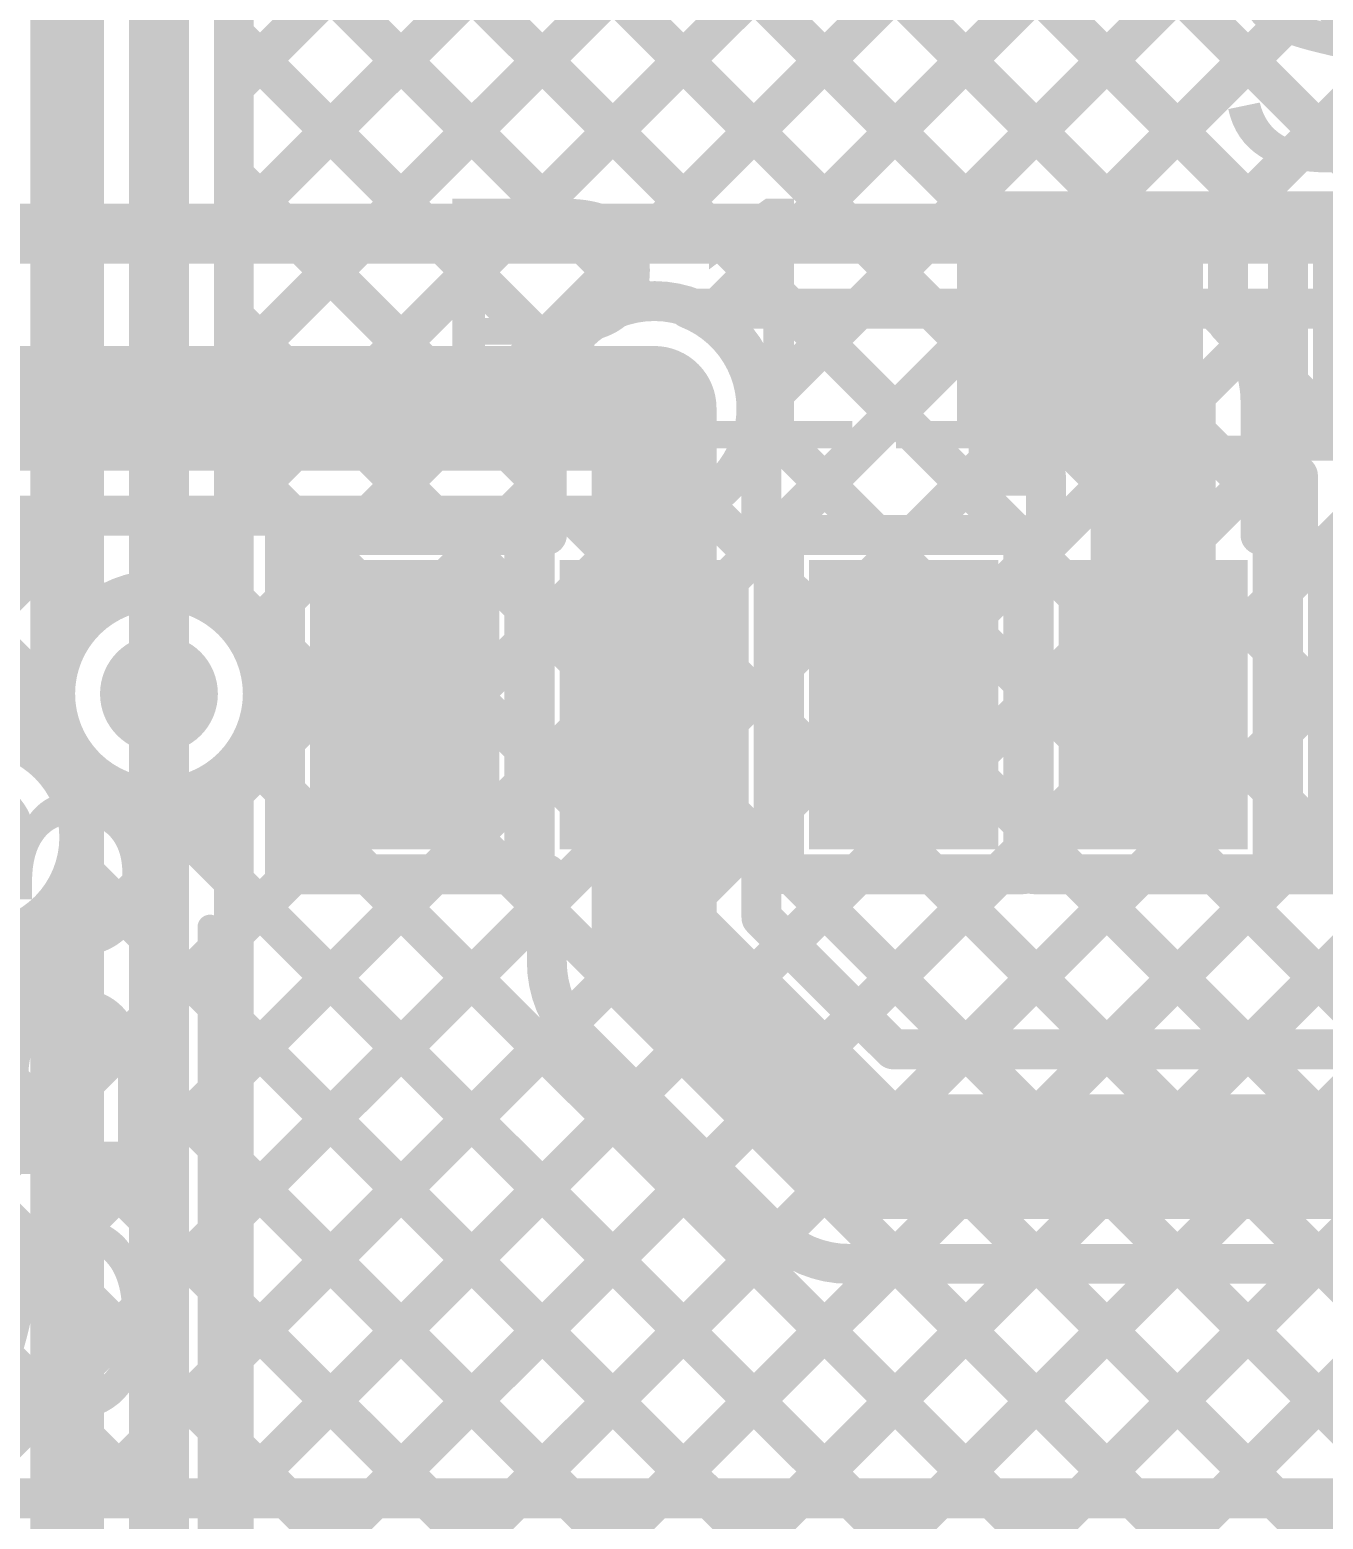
# Model space of a CAD drawing. Header units: millimetres. Extents: x -0.01 to 3.73, y -0.01 to 3.05.
# Drawn here: x 1.7109 to 1.9701, y 1.9583 to 2.2569 of the extents above; entities that cross this region are included whole.
import ezdxf

# ---------------------------------------------------------------- set-up
doc = ezdxf.new("R2010")
doc.units = ezdxf.units.MM
doc.header["$MEASUREMENT"] = 0
for name, color, linetype in [('BottomLayer', 5, 'Continuous'), ('TopLayer', 1, 'Continuous'), ('TopOverlay', 2, 'Continuous'), ('TopPaste', 8, 'Continuous'), ('TopSolder', 216, 'Continuous'), ('ViaHoleLayer', 16, 'Continuous')]:
    doc.layers.add(name, color=color, linetype=linetype)
doc.styles.add('Arial', font='', dxfattribs={"height": 0.2})
doc.styles.get('Arial').set_extended_font_data('Arial')

# ---------------------------------------------------------------- blocks, each defined once
blk = doc.blocks.new('SOP_20__300_M____6')
at = {"layer": 'TopLayer'}
for points in [[(0.12461, 0.23996), (0.17461, 0.23996), (0.17461, 0.21004), (0.12461, 0.21004)], [(0.12461, 0.18996), (0.17461, 0.18996), (0.17461, 0.16004), (0.12461, 0.16004)], [(0.12461, 0.13996), (0.17461, 0.13996), (0.17461, 0.11004), (0.12461, 0.11004)], [(0.12461, 0.08996), (0.17461, 0.08996), (0.17461, 0.06004), (0.12461, 0.06004)]]:
    blk.add_hatch(color=1, dxfattribs=at).paths.add_polyline_path(points)
at = {"layer": 'TopPaste'}
for points in [[(0.12461, 0.23996), (0.17461, 0.23996), (0.17461, 0.21004), (0.12461, 0.21004)], [(0.12461, 0.18996), (0.17461, 0.18996), (0.17461, 0.16004), (0.12461, 0.16004)], [(0.12461, 0.13996), (0.17461, 0.13996), (0.17461, 0.11004), (0.12461, 0.11004)], [(0.12461, 0.08996), (0.17461, 0.08996), (0.17461, 0.06004), (0.12461, 0.06004)]]:
    blk.add_hatch(color=8, dxfattribs=at).paths.add_polyline_path(points)
at = {"layer": 'TopSolder'}
for points in [[(0.12061, 0.24396), (0.17861, 0.24396), (0.17861, 0.20604), (0.12061, 0.20604)], [(0.12061, 0.19396), (0.17861, 0.19396), (0.17861, 0.15604), (0.12061, 0.15604)], [(0.12061, 0.14396), (0.17861, 0.14396), (0.17861, 0.10604), (0.12061, 0.10604)], [(0.12061, 0.09396), (0.17861, 0.09396), (0.17861, 0.05604), (0.12061, 0.05604)], [(0.12061, 0.04396), (0.17861, 0.04396), (0.17861, 0.00604), (0.12061, 0.00604)]]:
    blk.add_hatch(color=216, dxfattribs=at).paths.add_polyline_path(points)
at = {"layer": 'TopOverlay', "const_width": 0.005}
blk.add_lwpolyline([(-0.105, 0.264), (0.105, 0.264)], dxfattribs=at)
at = {"layer": 'TopOverlay', "const_width": 0.0025}
blk.add_lwpolyline([(0.10375, 0.264, 1), (0.10625, 0.264, 1)], format="xyb", close=True, dxfattribs=at)
blk = doc.blocks.new('R___0603_98')
at = {"layer": 'TopLayer'}
for points in [[(-0.015, 0.0175), (-0.015, -0.0175), (-0.045, -0.0175), (-0.045, 0.0175)], [(0.045, 0.0175), (0.045, -0.0175), (0.015, -0.0175), (0.015, 0.0175)]]:
    blk.add_hatch(color=1, dxfattribs=at).paths.add_polyline_path(points)
at = {"layer": 'TopPaste'}
for points in [[(-0.015, 0.0175), (-0.015, -0.0175), (-0.045, -0.0175), (-0.045, 0.0175)], [(0.045, 0.0175), (0.045, -0.0175), (0.015, -0.0175), (0.015, 0.0175)]]:
    blk.add_hatch(color=8, dxfattribs=at).paths.add_polyline_path(points)
at = {"layer": 'TopSolder'}
for points in [[(-0.011, 0.0215), (-0.011, -0.0215), (-0.049, -0.0215), (-0.049, 0.0215)], [(0.049, 0.0215), (0.049, -0.0215), (0.011, -0.0215), (0.011, 0.0215)]]:
    blk.add_hatch(color=216, dxfattribs=at).paths.add_polyline_path(points)
at = {"layer": 'TopOverlay', "const_width": 0.005}
for points in [[(-0.048, 0.021), (-0.048, -0.021)], [(0.048, 0.021), (-0.048, 0.021)], [(0.048, 0.021), (0.048, -0.021)], [(0.048, -0.021), (-0.048, -0.021)]]:
    blk.add_lwpolyline(points, dxfattribs=at)
at = {"layer": 'TopOverlay', "const_width": 0.0025}
for points in [[(-0.04925, 0.021, 1), (-0.04675, 0.021, 1)], [(-0.04925, 0.021, 1), (-0.04675, 0.021, 1)], [(0.04675, 0.021, 1), (0.04925, 0.021, 1)], [(0.04675, 0.021, 1), (0.04925, 0.021, 1)], [(-0.04925, -0.021, 1), (-0.04675, -0.021, 1)], [(-0.04925, -0.021, 1), (-0.04675, -0.021, 1)], [(0.04675, -0.021, 1), (0.04925, -0.021, 1)], [(0.04675, -0.021, 1), (0.04925, -0.021, 1)]]:
    blk.add_lwpolyline(points, format="xyb", close=True, dxfattribs=at)

msp = doc.modelspace()

# ---------------------------------------------------------------- hatches: boundary and pattern name
at = {"layer": 'BottomLayer'}
h = msp.add_hatch(color=5, dxfattribs=at)
edge = h.paths.add_edge_path()
edge.add_arc((1.835, 2.181), 0.01181, 0, 360)
h = msp.add_hatch(color=5, dxfattribs=at)
edge = h.paths.add_edge_path()
edge.add_arc((1.73677, 2.12377), 0.01181, 0, 360)
h = msp.add_hatch(color=5, dxfattribs=at)
edge = h.paths.add_edge_path()
edge.add_arc((1.7, 2.095), 0.01181, 0, 360)
at = {"layer": 'TopLayer'}
h = msp.add_hatch(color=1, dxfattribs=at)
edge = h.paths.add_edge_path()
edge.add_arc((1.835, 2.181), 0.01181, 0, 360)
h = msp.add_hatch(color=1, dxfattribs=at)
edge = h.paths.add_edge_path()
edge.add_arc((1.73677, 2.12377), 0.01181, 0, 360)
h = msp.add_hatch(color=1, dxfattribs=at)
edge = h.paths.add_edge_path()
edge.add_arc((1.7, 2.095), 0.01181, 0, 360)
at = {"layer": 'ViaHoleLayer'}
h = msp.add_hatch(color=16, dxfattribs=at)
edge = h.paths.add_edge_path()
edge.add_arc((1.835, 2.181), 0.00591, 0, 360)
h = msp.add_hatch(color=16, dxfattribs=at)
edge = h.paths.add_edge_path()
edge.add_arc((1.73677, 2.12377), 0.00591, 0, 360)

# ---------------------------------------------------------------- linework, layer by layer
at = {"layer": 'BottomLayer'}
for points, const_width in [([(1.75177, 1.90605), (2.09809, 2.25236)], 0.008), ([(1.68279, 1.7805), (2.14329, 2.241)], 0.008), ([(1.71108, 1.7805), (2.17158, 2.241)], 0.008), ([(1.73936, 1.7805), (2.19986, 2.241)], 0.008), ([(1.75716, 1.88315), (2.11502, 2.24101)], 0.008), ([(1.235, 2.216), (2.01233, 2.216)], 0.012), ([(1.75177, 1.93433), (2.02183, 2.20439)], 0.008), ([(1.75177, 2.01918), (1.93359, 2.201)], 0.008), ([(1.75177, 2.04747), (1.9053, 2.201)], 0.008), ([(1.75177, 1.9909), (1.96187, 2.201)], 0.008), ([(1.75177, 1.96261), (1.99016, 2.201)], 0.008), ([(1.84289, 2.201), (2.01233, 2.201)], 0.008), ([(1.85649, 2.18047), (1.87702, 2.201)], 0.008), ([(1.86327, 2.201), (2.15654, 1.90772)], 0.008), ([(1.89155, 2.201), (2.17256, 1.91999)], 0.008), ([(1.91983, 2.201), (2.2315, 1.88933)], 0.008), ([(1.94812, 2.201), (2.06558, 2.08354)], 0.008), ([(1.206, 2.181), (1.835, 2.181)], 0.025), ([(1.85645, 2.17953), (2.1575, 1.87848)], 0.008), ([(1.84547, 2.16222), (2.1575, 1.8502)], 0.008), ([(1.22263, 2.1595), (1.835, 2.1595)], 0.008), ([(1.597, 2.03412), (1.72238, 2.1595)], 0.008), ([(1.67849, 2.1595), (1.71604, 2.12195)], 0.008), ([(1.70678, 2.1595), (1.7252, 2.14107)], 0.008), ([(1.73506, 2.1595), (2.11154, 1.78302)], 0.008), ([(1.73572, 2.14456), (1.75067, 2.1595)], 0.008), ([(1.75177, 2.07575), (1.83553, 2.15951)], 0.008), ([(1.75177, 2.10404), (1.80724, 2.1595)], 0.008), ([(1.75435, 2.1349), (1.77895, 2.1595)], 0.008), ([(1.76334, 2.1595), (2.12722, 1.79563)], 0.008), ([(1.79163, 2.1595), (2.14136, 1.80977)], 0.008), ([(1.81991, 2.1595), (2.1555, 1.82391)], 0.008), ([(1.70607, 2.11491), (1.71599, 2.12482)], 0.008), ([(1.73677, 1.879), (1.73677, 2.12377)], 0.012), ([(1.75407, 2.1122), (2.08578, 1.7805)], 0.008), ([(1.72177, 1.89343), (1.72177, 2.10935)], 0.008), ([(1.75177, 1.89343), (1.75177, 2.10935)], 0.008), ([(1.75177, 2.08622), (2.05749, 1.7805)], 0.008), ([(1.715, 1.89343), (1.715, 2.08057)], 0.008), ([(1.76765, 1.7805), (2.06361, 2.07646)], 0.008), ([(1.715, 2.06726), (1.72177, 2.07404)], 0.008), ([(1.715, 2.06642), (1.72177, 2.05965)], 0.008), ([(1.75177, 2.05794), (2.02921, 1.7805)], 0.008), ([(1.79593, 1.7805), (2.07235, 2.05692)], 0.008), ([(1.79593, 1.7805), (2.07235, 2.05692)], 0.008), ([(1.715, 2.03898), (1.72177, 2.04575)], 0.008), ([(1.715, 2.03814), (1.72177, 2.03137)], 0.008), ([(1.75177, 2.02965), (2.00092, 1.7805)], 0.008), ([(1.715, 2.0107), (1.72177, 2.01747)], 0.008), ([(1.715, 2.00985), (1.72177, 2.00308)], 0.008), ([(1.75177, 2.00137), (1.97264, 1.7805)], 0.008), ([(1.715, 1.98241), (1.72177, 1.98918)], 0.008), ([(1.715, 1.98157), (1.72177, 1.9748)], 0.008), ([(1.75177, 1.97308), (1.94435, 1.7805)], 0.008), ([(1.715, 1.95413), (1.72177, 1.9609)], 0.008)]:
    msp.add_lwpolyline(points, dxfattribs=dict(at, const_width=const_width))
for points, const_width in [([(1.84089, 2.201, 1), (1.84489, 2.201, 1)], 0.004), ([(1.84089, 2.201, 1), (1.84489, 2.201, 1)], 0.004), ([(1.86127, 2.201, 1), (1.86527, 2.201, 1)], 0.004), ([(1.87502, 2.201, 1), (1.87902, 2.201, 1)], 0.004), ([(1.88955, 2.201, 1), (1.89355, 2.201, 1)], 0.004), ([(1.9033, 2.201, 1), (1.9073, 2.201, 1)], 0.004), ([(1.91783, 2.201, 1), (1.92183, 2.201, 1)], 0.004), ([(1.93159, 2.201, 1), (1.93559, 2.201, 1)], 0.004), ([(1.94612, 2.201, 1), (1.95012, 2.201, 1)], 0.004), ([(1.95987, 2.201, 1), (1.96387, 2.201, 1)], 0.004), ([(1.82875, 2.181, 1), (1.84125, 2.181, 1)], 0.0125), ([(1.85445, 2.17953, 1), (1.85845, 2.17953, 1)], 0.004), ([(1.85449, 2.18047, 1), (1.85849, 2.18047, 1)], 0.004), ([(1.8545, 2.181, 1), (1.8585, 2.181, 1)], 0.004), ([(1.8545, 2.181, 1), (1.8585, 2.181, 1)], 0.004), ([(1.84347, 2.16222, 1), (1.84747, 2.16222, 1)], 0.004), ([(1.72038, 2.1595, 1), (1.72438, 2.1595, 1)], 0.004), ([(1.73306, 2.1595, 1), (1.73706, 2.1595, 1)], 0.004), ([(1.74867, 2.1595, 1), (1.75267, 2.1595, 1)], 0.004), ([(1.76134, 2.1595, 1), (1.76534, 2.1595, 1)], 0.004), ([(1.77695, 2.1595, 1), (1.78095, 2.1595, 1)], 0.004), ([(1.78963, 2.1595, 1), (1.79363, 2.1595, 1)], 0.004), ([(1.80524, 2.1595, 1), (1.80924, 2.1595, 1)], 0.004), ([(1.81791, 2.1595, 1), (1.82191, 2.1595, 1)], 0.004), ([(1.833, 2.1595, 1), (1.837, 2.1595, 1)], 0.004), ([(1.833, 2.1595, 1), (1.837, 2.1595, 1)], 0.004), ([(1.83353, 2.15951, 1), (1.83753, 2.15951, 1)], 0.004), ([(1.73372, 2.14456, 1), (1.73772, 2.14456, 1)], 0.004), ([(1.7232, 2.14107, 1), (1.7272, 2.14107, 1)], 0.004), ([(1.75235, 2.1349, 1), (1.75635, 2.1349, 1)], 0.004), ([(1.71399, 2.12482, 1), (1.71799, 2.12482, 1)], 0.004), ([(1.73377, 2.12377, 1), (1.73977, 2.12377, 1)], 0.006), ([(1.71404, 2.12195, 1), (1.71804, 2.12195, 1)], 0.004), ([(1.75558, 2.12377, 1), (1.75958, 2.12377, 1)], 0.004), ([(1.75558, 2.12377, 1), (1.75958, 2.12377, 1)], 0.004), ([(1.75207, 2.1122, 1), (1.75607, 2.1122, 1)], 0.004), ([(1.71977, 2.10935, 1), (1.72377, 2.10935, 1)], 0.004), ([(1.71977, 2.10935, 1), (1.72377, 2.10935, 1)], 0.004), ([(1.74977, 2.10935, 1), (1.75377, 2.10935, 1)], 0.004), ([(1.74977, 2.10935, 1), (1.75377, 2.10935, 1)], 0.004), ([(1.74977, 2.10404, 1), (1.75377, 2.10404, 1)], 0.004), ([(1.71881, 2.095, 1), (1.72281, 2.095, 1)], 0.004), ([(1.71881, 2.095, 1), (1.72281, 2.095, 1)], 0.004), ([(1.74977, 2.08622, 1), (1.75377, 2.08622, 1)], 0.004), ([(1.713, 2.08057, 1), (1.717, 2.08057, 1)], 0.004), ([(1.713, 2.08057, 1), (1.717, 2.08057, 1)], 0.004), ([(1.74977, 2.07575, 1), (1.75377, 2.07575, 1)], 0.004), ([(1.71977, 2.07404, 1), (1.72377, 2.07404, 1)], 0.004), ([(1.713, 2.06726, 1), (1.717, 2.06726, 1)], 0.004), ([(1.713, 2.06642, 1), (1.717, 2.06642, 1)], 0.004), ([(1.71977, 2.05965, 1), (1.72377, 2.05965, 1)], 0.004), ([(1.74977, 2.05794, 1), (1.75377, 2.05794, 1)], 0.004), ([(1.74977, 2.04747, 1), (1.75377, 2.04747, 1)], 0.004), ([(1.71977, 2.04575, 1), (1.72377, 2.04575, 1)], 0.004), ([(1.713, 2.03898, 1), (1.717, 2.03898, 1)], 0.004), ([(1.713, 2.03814, 1), (1.717, 2.03814, 1)], 0.004), ([(1.71977, 2.03137, 1), (1.72377, 2.03137, 1)], 0.004), ([(1.74977, 2.02965, 1), (1.75377, 2.02965, 1)], 0.004), ([(1.71977, 2.01747, 1), (1.72377, 2.01747, 1)], 0.004), ([(1.74977, 2.01918, 1), (1.75377, 2.01918, 1)], 0.004), ([(1.713, 2.0107, 1), (1.717, 2.0107, 1)], 0.004), ([(1.713, 2.00985, 1), (1.717, 2.00985, 1)], 0.004), ([(1.71977, 2.00308, 1), (1.72377, 2.00308, 1)], 0.004), ([(1.74977, 2.00137, 1), (1.75377, 2.00137, 1)], 0.004), ([(1.74977, 1.9909, 1), (1.75377, 1.9909, 1)], 0.004), ([(1.71977, 1.98918, 1), (1.72377, 1.98918, 1)], 0.004), ([(1.713, 1.98241, 1), (1.717, 1.98241, 1)], 0.004), ([(1.713, 1.98157, 1), (1.717, 1.98157, 1)], 0.004), ([(1.71977, 1.9748, 1), (1.72377, 1.9748, 1)], 0.004), ([(1.74977, 1.97308, 1), (1.75377, 1.97308, 1)], 0.004), ([(1.71977, 1.9609, 1), (1.72377, 1.9609, 1)], 0.004), ([(1.74977, 1.96261, 1), (1.75377, 1.96261, 1)], 0.004)]:
    msp.add_lwpolyline(points, format="xyb", close=True, dxfattribs=dict(at, const_width=const_width))
at = {"layer": 'BottomLayer', "const_width": 0.008}
for points in [[(1.84289, 2.201, -0.307979), (1.8565, 2.181)], [(1.8565, 2.181, -0.414214), (1.835, 2.1595)], [(1.72177, 2.10935, -1.480911), (1.75758, 2.12377)], [(1.75758, 2.12377, -0.193845), (1.75177, 2.10935)], [(1.685, 2.08057, -1.480911), (1.72081, 2.095)], [(1.72081, 2.095, -0.193845), (1.715, 2.08057)]]:
    msp.add_lwpolyline(points, format="xyb", dxfattribs=at)
at = {"layer": 'TopLayer'}
for points, const_width in [([(1.47155, 2.621), (1.903, 2.18955)], 0.008), ([(1.49983, 2.621), (1.903, 2.21783)], 0.008), ([(1.79975, 2.37765), (1.963, 2.2144)], 0.008), ([(1.77966, 2.36946), (1.92862, 2.2205)], 0.008), ([(1.75177, 2.24546), (1.84881, 2.3425)], 0.008), ([(1.73889, 2.32537), (1.90866, 2.15561)], 0.008), ([(1.75177, 2.21717), (1.86069, 2.32609)], 0.008), ([(1.75177, 2.18889), (1.87483, 2.31195)], 0.008), ([(1.75177, 2.1606), (1.89417, 2.303)], 0.008), ([(1.77506, 2.15561), (1.92245, 2.303)], 0.008), ([(1.84713, 2.19939), (1.95074, 2.303)], 0.008), ([(1.85749, 2.18147), (1.97902, 2.303)], 0.008), ([(1.90269, 2.303), (1.98519, 2.2205)], 0.008), ([(1.9248, 2.2205), (2.0073, 2.303)], 0.008), ([(1.93097, 2.303), (2.021, 2.21297)], 0.008), ([(1.951, 2.21841), (2.02202, 2.28943)], 0.008), ([(1.715, 2.10943), (1.715, 2.28379)], 0.008), ([(1.73677, 2.12377), (1.73677, 2.28323)], 0.012), ([(1.75174, 2.28425), (1.83361, 2.20237)], 0.008), ([(1.75177, 2.1382), (1.75177, 2.28323)], 0.008), ([(1.72177, 2.1382), (1.72177, 2.27702)], 0.008), ([(1.715, 2.26441), (1.72177, 2.25764)], 0.008), ([(1.75177, 2.25593), (1.81673, 2.19097)], 0.008), ([(1.715, 2.23697), (1.72177, 2.24374)], 0.008), ([(1.715, 2.23613), (1.72177, 2.22936)], 0.008), ([(1.75177, 2.22764), (1.8145, 2.16491)], 0.008), ([(1.903, 2.2205), (1.951, 2.2205)], 0.008), ([(1.903, 2.1675), (1.903, 2.2205)], 0.008), ([(1.951, 2.19791), (1.951, 2.2205)], 0.008), ([(1.963, 2.2205), (2.011, 2.2205)], 0.008), ([(1.963, 2.1675), (1.963, 2.2205)], 0.008), ([(1.715, 2.20869), (1.72177, 2.21546)], 0.008), ([(1.715, 2.20784), (1.72177, 2.20107)], 0.008), ([(1.927, 2.1915), (1.927, 2.194)], 0.025), ([(1.927, 2.1915), (1.936, 2.1825)], 0.025), ([(1.95444, 2.19356), (1.963, 2.20213)], 0.008), ([(1.75177, 2.19936), (1.79552, 2.15561)], 0.008), ([(1.85991, 2.15561), (1.903, 2.1987)], 0.008), ([(1.951, 2.19812), (1.963, 2.18612)], 0.008), ([(1.936, 2.12161), (1.936, 2.1825)], 0.025), ([(1.836, 2.12161), (1.836, 2.181)], 0.025), ([(1.715, 2.1804), (1.72177, 2.18717)], 0.008), ([(1.9575, 2.15561), (1.9575, 2.1825)], 0.008), ([(1.715, 2.17956), (1.72177, 2.17279)], 0.008), ([(1.8575, 2.15561), (1.8575, 2.181)], 0.008), ([(1.8145, 2.15561), (1.8145, 2.17742)], 0.008), ([(1.8575, 2.17848), (1.88038, 2.15561)], 0.008), ([(1.9575, 2.16834), (1.963, 2.17384)], 0.008), ([(1.75177, 2.17107), (1.76724, 2.15561)], 0.008), ([(1.88819, 2.15561), (1.903, 2.17041)], 0.008), ([(1.80334, 2.15561), (1.8145, 2.16676)], 0.008), ([(1.903, 2.1675), (1.9145, 2.1675)], 0.008), ([(1.9145, 2.15561), (1.9145, 2.1675)], 0.008), ([(1.965, 2.15561), (1.965, 2.1675)], 0.008), ([(1.9575, 2.16333), (1.965, 2.15583)], 0.008), ([(1.715, 2.15212), (1.72177, 2.15889)], 0.008), ([(1.76204, 2.15561), (1.80996, 2.15561)], 0.008), ([(1.76204, 2.08761), (1.76204, 2.15561)], 0.008), ([(1.80996, 2.08761), (1.80996, 2.15561)], 0.008), ([(1.81204, 2.08761), (1.81204, 2.15561)], 0.008), ([(1.85996, 2.08761), (1.85996, 2.15561)], 0.008), ([(1.86204, 2.08761), (1.86204, 2.15561)], 0.008), ([(1.86204, 2.15561), (1.90996, 2.15561)], 0.008), ([(1.90996, 2.08761), (1.90996, 2.15561)], 0.008), ([(1.91204, 2.08761), (1.91204, 2.15561)], 0.008), ([(1.95996, 2.08761), (1.95996, 2.15561)], 0.008), ([(1.96204, 2.08761), (1.96204, 2.15561)], 0.008), ([(1.715, 2.15128), (1.72177, 2.1445)], 0.008), ([(1.75177, 2.14279), (1.76204, 2.13252)], 0.008), ([(1.75435, 2.1349), (1.76204, 2.14259)], 0.008), ([(1.836, 2.07), (1.836, 2.12161)], 0.025), ([(1.6795, 2.03176), (1.76204, 2.1143)], 0.008), ([(1.75407, 2.1122), (1.76204, 2.10424)], 0.008), ([(1.72005, 2.10059), (1.72564, 2.10619)], 0.008), ([(1.73495, 2.10304), (1.87549, 1.9625)], 0.008), ([(1.90505, 2.08761), (1.90996, 2.09252)], 0.008), ([(1.7201, 2.08961), (1.84721, 1.9625)], 0.008), ([(1.677, 2.00098), (1.76363, 2.08761)], 0.008), ([(1.677, 1.9727), (1.79191, 2.08761)], 0.008), ([(1.76204, 2.08761), (1.80996, 2.08761)], 0.008), ([(1.77867, 2.08761), (1.90378, 1.9625)], 0.008), ([(1.80695, 2.08761), (1.8145, 2.08006)], 0.008), ([(1.8145, 2.07), (1.8145, 2.08761)], 0.008), ([(1.8575, 2.07891), (1.8575, 2.08761)], 0.008), ([(1.86204, 2.08761), (1.90996, 2.08761)], 0.008), ([(1.86278, 2.07362), (1.87676, 2.08761)], 0.008), ([(1.86352, 2.08761), (1.89863, 2.0525)], 0.008), ([(1.87692, 2.05948), (1.90505, 2.08761)], 0.008), ([(1.89181, 2.08761), (1.92691, 2.0525)], 0.008), ([(1.89823, 2.0525), (1.93333, 2.08761)], 0.008), ([(1.91204, 2.08761), (1.95996, 2.08761)], 0.008), ([(1.92009, 2.08761), (1.9552, 2.0525)], 0.008), ([(1.92651, 2.0525), (1.96204, 2.08803)], 0.008), ([(1.94838, 2.08761), (1.98348, 2.0525)], 0.008), ([(1.95479, 2.0525), (1.9899, 2.08761)], 0.008), ([(1.96204, 2.08761), (2.00996, 2.08761)], 0.008), ([(1.69509, 1.9625), (1.8145, 2.08191)], 0.008), ([(1.836, 2.07), (1.875, 2.031)], 0.025), ([(1.8575, 2.07891), (1.88391, 2.0525)], 0.008), ([(1.67714, 2.076), (1.79064, 1.9625)], 0.008), ([(1.70627, 2.07516), (1.81892, 1.9625)], 0.008), ([(1.72337, 1.9625), (1.81845, 2.05758)], 0.008), ([(1.8208, 2.0548), (1.8598, 2.0158)], 0.008), ([(1.88391, 2.0525), (2.30709, 2.0525)], 0.008), ([(1.6795, 2.04535), (1.76235, 1.9625)], 0.008), ([(1.75166, 1.9625), (1.83238, 2.04322)], 0.008), ([(1.875, 2.031), (2.316, 2.031)], 0.025), ([(1.77994, 1.9625), (1.84652, 2.02908)], 0.008), ([(1.67857, 2.018), (1.73407, 1.9625)], 0.008), ([(1.80823, 1.9625), (1.86068, 2.01496)], 0.008), ([(1.83651, 1.9625), (1.88351, 2.0095)], 0.008), ([(1.86479, 1.9625), (1.91179, 2.0095)], 0.008), ([(1.875, 2.0095), (2.316, 2.0095)], 0.008), ([(1.88506, 2.0095), (1.93206, 1.9625)], 0.008), ([(1.89308, 1.9625), (1.94008, 2.0095)], 0.008), ([(1.91334, 2.0095), (1.96034, 1.9625)], 0.008), ([(1.92136, 1.9625), (1.96836, 2.0095)], 0.008), ([(1.94163, 2.0095), (1.98863, 1.9625)], 0.008), ([(1.94965, 1.9625), (1.99665, 2.0095)], 0.008), ([(1.96991, 2.0095), (2.01691, 1.9625)], 0.008), ([(1.678, 1.9625), (3.548, 1.9625)], 0.008)]:
    msp.add_lwpolyline(points, dxfattribs=dict(at, const_width=const_width))
for points, const_width in [([(1.71977, 2.25764, 1), (1.72377, 2.25764, 1)], 0.004), ([(1.74977, 2.25593, 1), (1.75377, 2.25593, 1)], 0.004), ([(1.74977, 2.24546, 1), (1.75377, 2.24546, 1)], 0.004), ([(1.71977, 2.24374, 1), (1.72377, 2.24374, 1)], 0.004), ([(1.713, 2.23697, 1), (1.717, 2.23697, 1)], 0.004), ([(1.713, 2.23613, 1), (1.717, 2.23613, 1)], 0.004), ([(1.71977, 2.22936, 1), (1.72377, 2.22936, 1)], 0.004), ([(1.74977, 2.22764, 1), (1.75377, 2.22764, 1)], 0.004), ([(1.901, 2.2205, 1), (1.905, 2.2205, 1)], 0.004), ([(1.901, 2.2205, 1), (1.905, 2.2205, 1)], 0.004), ([(1.9228, 2.2205, 1), (1.9268, 2.2205, 1)], 0.004), ([(1.92662, 2.2205, 1), (1.93062, 2.2205, 1)], 0.004), ([(1.949, 2.2205, 1), (1.953, 2.2205, 1)], 0.004), ([(1.949, 2.2205, 1), (1.953, 2.2205, 1)], 0.004), ([(1.961, 2.2205, 1), (1.965, 2.2205, 1)], 0.004), ([(1.961, 2.2205, 1), (1.965, 2.2205, 1)], 0.004), ([(1.901, 2.21783, 1), (1.905, 2.21783, 1)], 0.004), ([(1.949, 2.21841, 1), (1.953, 2.21841, 1)], 0.004), ([(1.71977, 2.21546, 1), (1.72377, 2.21546, 1)], 0.004), ([(1.74977, 2.21717, 1), (1.75377, 2.21717, 1)], 0.004), ([(1.961, 2.2144, 1), (1.965, 2.2144, 1)], 0.004), ([(1.713, 2.20869, 1), (1.717, 2.20869, 1)], 0.004), ([(1.713, 2.20784, 1), (1.717, 2.20784, 1)], 0.004), ([(1.92075, 2.194, 1), (1.93325, 2.194, 1)], 0.0125), ([(1.71977, 2.20107, 1), (1.72377, 2.20107, 1)], 0.004), ([(1.83161, 2.20237, 1), (1.83561, 2.20237, 1)], 0.004), ([(1.92075, 2.1915, 1), (1.93325, 2.1915, 1)], 0.0125), ([(1.92075, 2.1915, 1), (1.93325, 2.1915, 1)], 0.0125), ([(1.961, 2.20213, 1), (1.965, 2.20213, 1)], 0.004), ([(1.74977, 2.19936, 1), (1.75377, 2.19936, 1)], 0.004), ([(1.84513, 2.19939, 1), (1.84913, 2.19939, 1)], 0.004), ([(1.901, 2.1987, 1), (1.905, 2.1987, 1)], 0.004), ([(1.949, 2.19812, 1), (1.953, 2.19812, 1)], 0.004), ([(1.949, 2.19791, 1), (1.953, 2.19791, 1)], 0.004), ([(1.9492, 2.1977, 1), (1.9532, 2.1977, 1)], 0.004), ([(1.9492, 2.1977, 1), (1.9532, 2.1977, 1)], 0.004), ([(1.81892, 2.19633, 1), (1.82292, 2.19633, 1)], 0.004), ([(1.81892, 2.19633, 1), (1.82292, 2.19633, 1)], 0.004), ([(1.95244, 2.19356, 1), (1.95644, 2.19356, 1)], 0.004), ([(1.81473, 2.19097, 1), (1.81873, 2.19097, 1)], 0.004), ([(1.92975, 2.1825, 1), (1.94225, 2.1825, 1)], 0.0125), ([(1.92975, 2.1825, 1), (1.94225, 2.1825, 1)], 0.0125), ([(1.74977, 2.18889, 1), (1.75377, 2.18889, 1)], 0.004), ([(1.82975, 2.181, 1), (1.84225, 2.181, 1)], 0.0125), ([(1.901, 2.18955, 1), (1.905, 2.18955, 1)], 0.004), ([(1.71977, 2.18717, 1), (1.72377, 2.18717, 1)], 0.004), ([(1.961, 2.18612, 1), (1.965, 2.18612, 1)], 0.004), ([(1.9555, 2.1825, 1), (1.9595, 2.1825, 1)], 0.004), ([(1.9555, 2.1825, 1), (1.9595, 2.1825, 1)], 0.004), ([(1.9555, 2.1825, 1), (1.9595, 2.1825, 1)], 0.004), ([(1.713, 2.1804, 1), (1.717, 2.1804, 1)], 0.004), ([(1.713, 2.17956, 1), (1.717, 2.17956, 1)], 0.004), ([(1.85549, 2.18147, 1), (1.85949, 2.18147, 1)], 0.004), ([(1.8555, 2.181, 1), (1.8595, 2.181, 1)], 0.004), ([(1.8555, 2.181, 1), (1.8595, 2.181, 1)], 0.004), ([(1.8125, 2.17742, 1), (1.8165, 2.17742, 1)], 0.004), ([(1.8125, 2.17742, 1), (1.8165, 2.17742, 1)], 0.004), ([(1.8555, 2.17848, 1), (1.8595, 2.17848, 1)], 0.004), ([(1.71977, 2.17279, 1), (1.72377, 2.17279, 1)], 0.004), ([(1.961, 2.17384, 1), (1.965, 2.17384, 1)], 0.004), ([(1.74977, 2.17107, 1), (1.75377, 2.17107, 1)], 0.004), ([(1.901, 2.17041, 1), (1.905, 2.17041, 1)], 0.004), ([(1.8125, 2.16676, 1), (1.8165, 2.16676, 1)], 0.004), ([(1.901, 2.1675, 1), (1.905, 2.1675, 1)], 0.004), ([(1.901, 2.1675, 1), (1.905, 2.1675, 1)], 0.004), ([(1.9125, 2.1675, 1), (1.9165, 2.1675, 1)], 0.004), ([(1.9125, 2.1675, 1), (1.9165, 2.1675, 1)], 0.004), ([(1.9555, 2.16834, 1), (1.9595, 2.16834, 1)], 0.004), ([(1.961, 2.1675, 1), (1.965, 2.1675, 1)], 0.004), ([(1.963, 2.1675, 1), (1.967, 2.1675, 1)], 0.004), ([(1.8125, 2.16491, 1), (1.8165, 2.16491, 1)], 0.004), ([(1.9555, 2.16333, 1), (1.9595, 2.16333, 1)], 0.004), ([(1.71977, 2.15889, 1), (1.72377, 2.15889, 1)], 0.004), ([(1.74977, 2.1606, 1), (1.75377, 2.1606, 1)], 0.004), ([(1.76004, 2.15561, 1), (1.76404, 2.15561, 1)], 0.004), ([(1.76004, 2.15561, 1), (1.76404, 2.15561, 1)], 0.004), ([(1.76524, 2.15561, 1), (1.76924, 2.15561, 1)], 0.004), ([(1.77306, 2.15561, 1), (1.77706, 2.15561, 1)], 0.004), ([(1.79352, 2.15561, 1), (1.79752, 2.15561, 1)], 0.004), ([(1.80134, 2.15561, 1), (1.80534, 2.15561, 1)], 0.004), ([(1.80796, 2.15561, 1), (1.81196, 2.15561, 1)], 0.004), ([(1.80796, 2.15561, 1), (1.81196, 2.15561, 1)], 0.004), ([(1.81004, 2.15561, 1), (1.81404, 2.15561, 1)], 0.004), ([(1.8125, 2.15561, 1), (1.8165, 2.15561, 1)], 0.004), ([(1.8555, 2.15561, 1), (1.8595, 2.15561, 1)], 0.004), ([(1.85791, 2.15561, 1), (1.86191, 2.15561, 1)], 0.004), ([(1.85796, 2.15561, 1), (1.86196, 2.15561, 1)], 0.004), ([(1.86004, 2.15561, 1), (1.86404, 2.15561, 1)], 0.004), ([(1.86004, 2.15561, 1), (1.86404, 2.15561, 1)], 0.004), ([(1.87838, 2.15561, 1), (1.88238, 2.15561, 1)], 0.004), ([(1.88619, 2.15561, 1), (1.89019, 2.15561, 1)], 0.004), ([(1.90666, 2.15561, 1), (1.91066, 2.15561, 1)], 0.004), ([(1.90796, 2.15561, 1), (1.91196, 2.15561, 1)], 0.004), ([(1.90796, 2.15561, 1), (1.91196, 2.15561, 1)], 0.004), ([(1.91004, 2.15561, 1), (1.91404, 2.15561, 1)], 0.004), ([(1.9125, 2.15561, 1), (1.9165, 2.15561, 1)], 0.004), ([(1.9555, 2.15561, 1), (1.9595, 2.15561, 1)], 0.004), ([(1.95796, 2.15561, 1), (1.96196, 2.15561, 1)], 0.004), ([(1.96004, 2.15561, 1), (1.96404, 2.15561, 1)], 0.004), ([(1.963, 2.15583, 1), (1.967, 2.15583, 1)], 0.004), ([(1.963, 2.15561, 1), (1.967, 2.15561, 1)], 0.004), ([(1.713, 2.15212, 1), (1.717, 2.15212, 1)], 0.004), ([(1.713, 2.15128, 1), (1.717, 2.15128, 1)], 0.004), ([(1.71977, 2.1445, 1), (1.72377, 2.1445, 1)], 0.004), ([(1.74977, 2.14279, 1), (1.75377, 2.14279, 1)], 0.004), ([(1.76004, 2.14259, 1), (1.76404, 2.14259, 1)], 0.004), ([(1.71977, 2.1382, 1), (1.72377, 2.1382, 1)], 0.004), ([(1.71977, 2.1382, 1), (1.72377, 2.1382, 1)], 0.004), ([(1.74977, 2.1382, 1), (1.75377, 2.1382, 1)], 0.004), ([(1.74977, 2.1382, 1), (1.75377, 2.1382, 1)], 0.004), ([(1.75235, 2.1349, 1), (1.75635, 2.1349, 1)], 0.004), ([(1.76004, 2.13252, 1), (1.76404, 2.13252, 1)], 0.004), ([(1.82975, 2.12161, 1), (1.84225, 2.12161, 1)], 0.0125), ([(1.82975, 2.12161, 1), (1.84225, 2.12161, 1)], 0.0125), ([(1.92975, 2.12161, 1), (1.94225, 2.12161, 1)], 0.0125), ([(1.73377, 2.12377, 1), (1.73977, 2.12377, 1)], 0.006), ([(1.75558, 2.12377, 1), (1.75958, 2.12377, 1)], 0.004), ([(1.75558, 2.12377, 1), (1.75958, 2.12377, 1)], 0.004), ([(1.76004, 2.1143, 1), (1.76404, 2.1143, 1)], 0.004), ([(1.75207, 2.1122, 1), (1.75607, 2.1122, 1)], 0.004), ([(1.713, 2.10943, 1), (1.717, 2.10943, 1)], 0.004), ([(1.713, 2.10943, 1), (1.717, 2.10943, 1)], 0.004), ([(1.72364, 2.10619, 1), (1.72764, 2.10619, 1)], 0.004), ([(1.76004, 2.10424, 1), (1.76404, 2.10424, 1)], 0.004), ([(1.73295, 2.10304, 1), (1.73695, 2.10304, 1)], 0.004), ([(1.71805, 2.10059, 1), (1.72205, 2.10059, 1)], 0.004), ([(1.71881, 2.095, 1), (1.72281, 2.095, 1)], 0.004), ([(1.71881, 2.095, 1), (1.72281, 2.095, 1)], 0.004), ([(1.90796, 2.09252, 1), (1.91196, 2.09252, 1)], 0.004), ([(1.7181, 2.08961, 1), (1.7221, 2.08961, 1)], 0.004), ([(1.76004, 2.08761, 1), (1.76404, 2.08761, 1)], 0.004), ([(1.76004, 2.08761, 1), (1.76404, 2.08761, 1)], 0.004), ([(1.76163, 2.08761, 1), (1.76563, 2.08761, 1)], 0.004), ([(1.77667, 2.08761, 1), (1.78067, 2.08761, 1)], 0.004), ([(1.78991, 2.08761, 1), (1.79391, 2.08761, 1)], 0.004), ([(1.80495, 2.08761, 1), (1.80895, 2.08761, 1)], 0.004), ([(1.80796, 2.08761, 1), (1.81196, 2.08761, 1)], 0.004), ([(1.80796, 2.08761, 1), (1.81196, 2.08761, 1)], 0.004), ([(1.81004, 2.08761, 1), (1.81404, 2.08761, 1)], 0.004), ([(1.8125, 2.08761, 1), (1.8165, 2.08761, 1)], 0.004), ([(1.8555, 2.08761, 1), (1.8595, 2.08761, 1)], 0.004), ([(1.85796, 2.08761, 1), (1.86196, 2.08761, 1)], 0.004), ([(1.86004, 2.08761, 1), (1.86404, 2.08761, 1)], 0.004), ([(1.86004, 2.08761, 1), (1.86404, 2.08761, 1)], 0.004), ([(1.86152, 2.08761, 1), (1.86552, 2.08761, 1)], 0.004), ([(1.87476, 2.08761, 1), (1.87876, 2.08761, 1)], 0.004), ([(1.88981, 2.08761, 1), (1.89381, 2.08761, 1)], 0.004), ([(1.90305, 2.08761, 1), (1.90705, 2.08761, 1)], 0.004), ([(1.90305, 2.08761, 1), (1.90705, 2.08761, 1)], 0.004), ([(1.90796, 2.08761, 1), (1.91196, 2.08761, 1)], 0.004), ([(1.90796, 2.08761, 1), (1.91196, 2.08761, 1)], 0.004), ([(1.91004, 2.08761, 1), (1.91404, 2.08761, 1)], 0.004), ([(1.91004, 2.08761, 1), (1.91404, 2.08761, 1)], 0.004), ([(1.91809, 2.08761, 1), (1.92209, 2.08761, 1)], 0.004), ([(1.93133, 2.08761, 1), (1.93533, 2.08761, 1)], 0.004), ([(1.94638, 2.08761, 1), (1.95038, 2.08761, 1)], 0.004), ([(1.95796, 2.08761, 1), (1.96196, 2.08761, 1)], 0.004), ([(1.95796, 2.08761, 1), (1.96196, 2.08761, 1)], 0.004), ([(1.96004, 2.08803, 1), (1.96404, 2.08803, 1)], 0.004), ([(1.96004, 2.08761, 1), (1.96404, 2.08761, 1)], 0.004), ([(1.96004, 2.08761, 1), (1.96404, 2.08761, 1)], 0.004), ([(1.8125, 2.08191, 1), (1.8165, 2.08191, 1)], 0.004), ([(1.8125, 2.08006, 1), (1.8165, 2.08006, 1)], 0.004), ([(1.82975, 2.07, 1), (1.84225, 2.07, 1)], 0.0125), ([(1.82975, 2.07, 1), (1.84225, 2.07, 1)], 0.0125), ([(1.8555, 2.07891, 1), (1.8595, 2.07891, 1)], 0.004), ([(1.8555, 2.07891, 1), (1.8595, 2.07891, 1)], 0.004), ([(1.86078, 2.07362, 1), (1.86478, 2.07362, 1)], 0.004), ([(1.8125, 2.07, 1), (1.8165, 2.07, 1)], 0.004), ([(1.8125, 2.07, 1), (1.8165, 2.07, 1)], 0.004), ([(1.8125, 2.07, 1), (1.8165, 2.07, 1)], 0.004), ([(1.87492, 2.05948, 1), (1.87892, 2.05948, 1)], 0.004), ([(1.81645, 2.05758, 1), (1.82045, 2.05758, 1)], 0.004), ([(1.8188, 2.0548, 1), (1.8228, 2.0548, 1)], 0.004), ([(1.8188, 2.0548, 1), (1.8228, 2.0548, 1)], 0.004), ([(1.8188, 2.0548, 1), (1.8228, 2.0548, 1)], 0.004), ([(1.88191, 2.0525, 1), (1.88591, 2.0525, 1)], 0.004), ([(1.88191, 2.0525, 1), (1.88591, 2.0525, 1)], 0.004), ([(1.89623, 2.0525, 1), (1.90023, 2.0525, 1)], 0.004), ([(1.89663, 2.0525, 1), (1.90063, 2.0525, 1)], 0.004), ([(1.92451, 2.0525, 1), (1.92851, 2.0525, 1)], 0.004), ([(1.92491, 2.0525, 1), (1.92891, 2.0525, 1)], 0.004), ([(1.95279, 2.0525, 1), (1.95679, 2.0525, 1)], 0.004), ([(1.9532, 2.0525, 1), (1.9572, 2.0525, 1)], 0.004), ([(1.83038, 2.04322, 1), (1.83438, 2.04322, 1)], 0.004), ([(1.86875, 2.031, 1), (1.88125, 2.031, 1)], 0.0125), ([(1.86875, 2.031, 1), (1.88125, 2.031, 1)], 0.0125), ([(1.84452, 2.02908, 1), (1.84852, 2.02908, 1)], 0.004), ([(1.8578, 2.0158, 1), (1.8618, 2.0158, 1)], 0.004), ([(1.8578, 2.0158, 1), (1.8618, 2.0158, 1)], 0.004), ([(1.8578, 2.0158, 1), (1.8618, 2.0158, 1)], 0.004), ([(1.85868, 2.01496, 1), (1.86268, 2.01496, 1)], 0.004), ([(1.873, 2.0095, 1), (1.877, 2.0095, 1)], 0.004), ([(1.873, 2.0095, 1), (1.877, 2.0095, 1)], 0.004), ([(1.873, 2.0095, 1), (1.877, 2.0095, 1)], 0.004), ([(1.88151, 2.0095, 1), (1.88551, 2.0095, 1)], 0.004), ([(1.88306, 2.0095, 1), (1.88706, 2.0095, 1)], 0.004), ([(1.90979, 2.0095, 1), (1.91379, 2.0095, 1)], 0.004), ([(1.91134, 2.0095, 1), (1.91534, 2.0095, 1)], 0.004), ([(1.93808, 2.0095, 1), (1.94208, 2.0095, 1)], 0.004), ([(1.93963, 2.0095, 1), (1.94363, 2.0095, 1)], 0.004), ([(1.96636, 2.0095, 1), (1.97036, 2.0095, 1)], 0.004), ([(1.96791, 2.0095, 1), (1.97191, 2.0095, 1)], 0.004), ([(1.72137, 1.9625, 1), (1.72537, 1.9625, 1)], 0.004), ([(1.73207, 1.9625, 1), (1.73607, 1.9625, 1)], 0.004), ([(1.74966, 1.9625, 1), (1.75366, 1.9625, 1)], 0.004), ([(1.76035, 1.9625, 1), (1.76435, 1.9625, 1)], 0.004), ([(1.77794, 1.9625, 1), (1.78194, 1.9625, 1)], 0.004), ([(1.78864, 1.9625, 1), (1.79264, 1.9625, 1)], 0.004), ([(1.80623, 1.9625, 1), (1.81023, 1.9625, 1)], 0.004), ([(1.81692, 1.9625, 1), (1.82092, 1.9625, 1)], 0.004), ([(1.83451, 1.9625, 1), (1.83851, 1.9625, 1)], 0.004), ([(1.84521, 1.9625, 1), (1.84921, 1.9625, 1)], 0.004), ([(1.86279, 1.9625, 1), (1.86679, 1.9625, 1)], 0.004), ([(1.87349, 1.9625, 1), (1.87749, 1.9625, 1)], 0.004), ([(1.89108, 1.9625, 1), (1.89508, 1.9625, 1)], 0.004), ([(1.90178, 1.9625, 1), (1.90578, 1.9625, 1)], 0.004), ([(1.91936, 1.9625, 1), (1.92336, 1.9625, 1)], 0.004), ([(1.93006, 1.9625, 1), (1.93406, 1.9625, 1)], 0.004), ([(1.94765, 1.9625, 1), (1.95165, 1.9625, 1)], 0.004), ([(1.95834, 1.9625, 1), (1.96234, 1.9625, 1)], 0.004)]:
    msp.add_lwpolyline(points, format="xyb", close=True, dxfattribs=dict(at, const_width=const_width))
at = {"layer": 'TopLayer', "const_width": 0.008}
for points in [[(1.82092, 2.19633, -0.665183), (1.8575, 2.181)], [(1.9512, 2.1977, -0.198912), (1.9575, 2.1825)], [(1.9512, 2.1977, -0.198912), (1.9575, 2.1825)], [(1.8145, 2.17742, -0.255624), (1.82092, 2.19633)], [(1.75758, 2.12377, -1.480911), (1.72177, 2.1382)], [(1.75177, 2.1382, -0.193845), (1.75758, 2.12377)], [(1.715, 2.10943, -0.193845), (1.72081, 2.095)], [(1.72081, 2.095, -0.809208), (1.681, 2.08651)], [(1.8208, 2.0548, -0.198912), (1.8145, 2.07)], [(1.8208, 2.0548, -0.198912), (1.8145, 2.07)], [(1.875, 2.0095, -0.198912), (1.8598, 2.0158)], [(1.875, 2.0095, -0.198912), (1.8598, 2.0158)]]:
    msp.add_lwpolyline(points, format="xyb", dxfattribs=at)

# ---------------------------------------------------------------- block references
for name, p, rotation in [('R___0603_98', (1.957, 2.194), 180), ('SOP_20__300_M____6', (2.011, 1.972), 90)]:
    msp.add_blockref(name, p, dxfattribs=dict(rotation=rotation))

# ---------------------------------------------------------------- texts
at = {"layer": 'TopOverlay', "style": 'Arial'}
for s, p in [('SB19', (1.94786, 2.22899)), ('R11', (1.78985, 2.17301))]:
    msp.add_text(s, height=0.05, dxfattribs=at).set_placement(p)
msp.add_text('SB3', height=0.05, rotation=90, dxfattribs=at).set_placement((1.73401, 1.9752))

doc.saveas('drawing.dxf')
